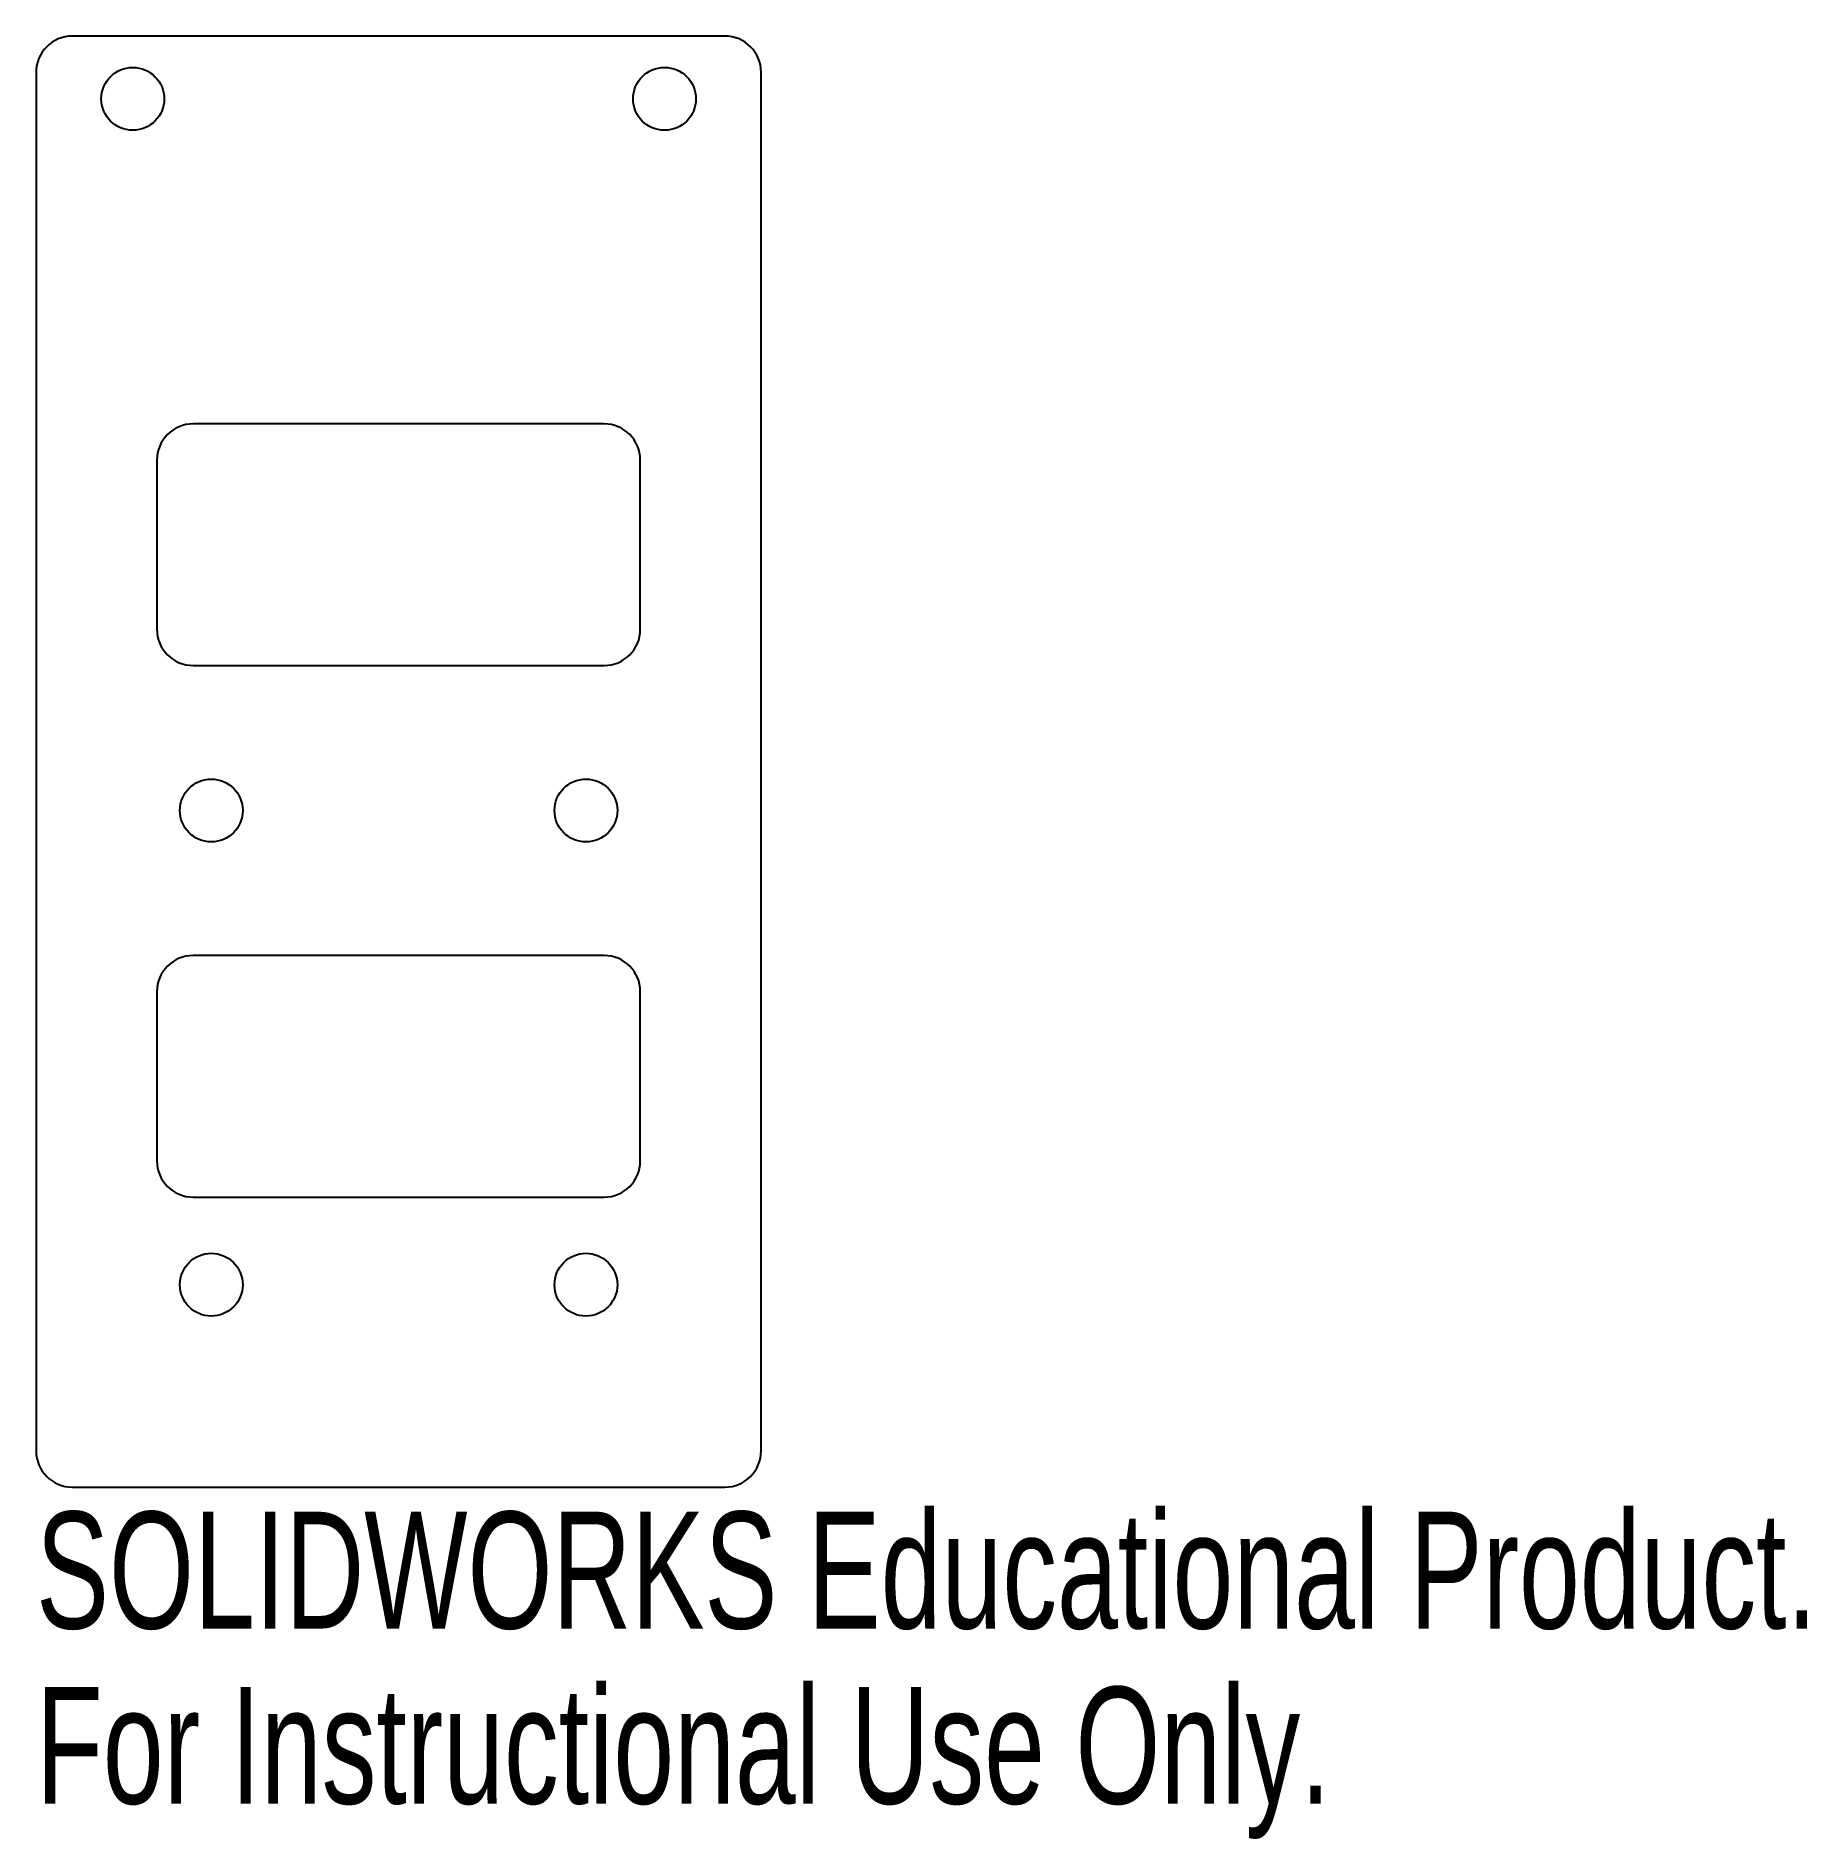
# Model space of a CAD drawing. Header units: millimetres. Extents: x -15 to 58.3, y -44.6 to 30.
import ezdxf

# ---------------------------------------------------------------- set-up
doc = ezdxf.new("R2010")
doc.units = ezdxf.units.MM
doc.styles.add('SLDTEXTSTYLE0', font='TXT', dxfattribs={"width": 0.7})

msp = doc.modelspace()

# ---------------------------------------------------------------- linework, layer by layer
at = {"color": 7, "linetype": 'Continuous', "lineweight": 25}
for p, q in [((13.5, 30.025), (-13.5, 30.025)), ((-15, 28.525), (-15, -28.525)), ((15, -28.525), (15, 28.525)), ((8.5, 13.975), (-8.5, 13.975)), ((-10, 12.475), (-10, 5.475)), ((10, 5.475), (10, 12.475)), ((-8.5, 3.975), (8.5, 3.975)), ((8.5, -8.025), (-8.5, -8.025)), ((-10, -9.525), (-10, -16.525)), ((10, -16.525), (10, -9.525)), ((-8.5, -18.025), (8.5, -18.025)), ((-13.5, -30.025), (13.5, -30.025))]:
    msp.add_line(p, q, dxfattribs=at)
for centre in [(-11, 27.425), (11, 27.425), (-7.75, -2.025), (7.75, -2.025), (-7.75, -21.65), (7.75, -21.65)]:
    msp.add_circle(centre, 1.3, dxfattribs=at)
for centre, start, end in [((-13.5, 28.525), 90, 180), ((13.5, 28.525), 0, 90), ((-8.5, 12.475), 90, 180), ((8.5, 12.475), 0, 90), ((-8.5, 5.475), 180, 270), ((8.5, 5.475), 270, 0), ((-8.5, -9.525), 90, 180), ((8.5, -9.525), 0, 90), ((-8.5, -16.525), 180, 270), ((8.5, -16.525), 270, 0), ((-13.5, -28.525), 180, 270), ((13.5, -28.525), 270, 0)]:
    msp.add_arc(centre, 1.5, start, end, dxfattribs=at)

# ---------------------------------------------------------------- texts
at = {"color": 7, "linetype": 'Continuous', "char_height": 4.83362, "attachment_point": 1, "style": 'SLDTEXTSTYLE0'}
for s, insert in [('SOLIDWORKS Educational Product.', (-15, -31.045)), ('For Instructional Use Only.', (-15, -38.295))]:
    msp.add_mtext(s, dxfattribs=dict(at, insert=insert))

doc.saveas('drawing.dxf')
